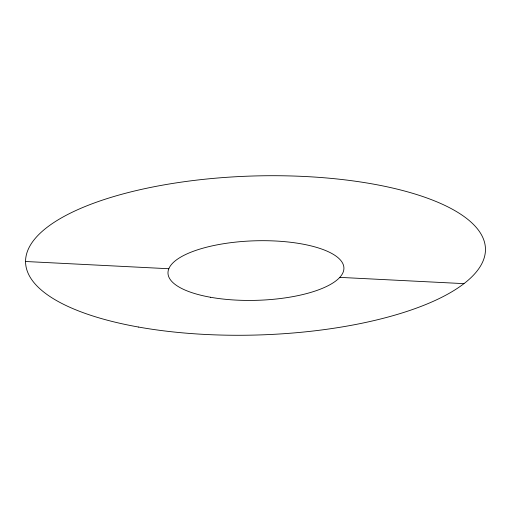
<?xml version="1.0" encoding="UTF-8"?>
<svg xmlns="http://www.w3.org/2000/svg" width="511" height="511" viewBox="0 0 511 511"><rect width="100%" height="100%" fill="white"/><g stroke="black" fill="none" stroke-linecap="round" stroke-linejoin="round"><path stroke-width="0.77" d="M25.55 261.498L168.834 268.735M339.783 277.371L463.956 283.643M138.634 327.066A230.046 79.531 -1.7 0 0 485.45 250.243A230.046 79.531 -1.7 0 0 142.435 189.172A230.046 79.531 -1.7 0 0 138.634 327.066M210.57 297.268A87.994 29.772 -1.7 0 0 343.897 268.799A87.994 29.772 -1.7 0 0 213.394 245.612A87.994 29.772 -1.7 0 0 210.57 297.268"/></g></svg>
